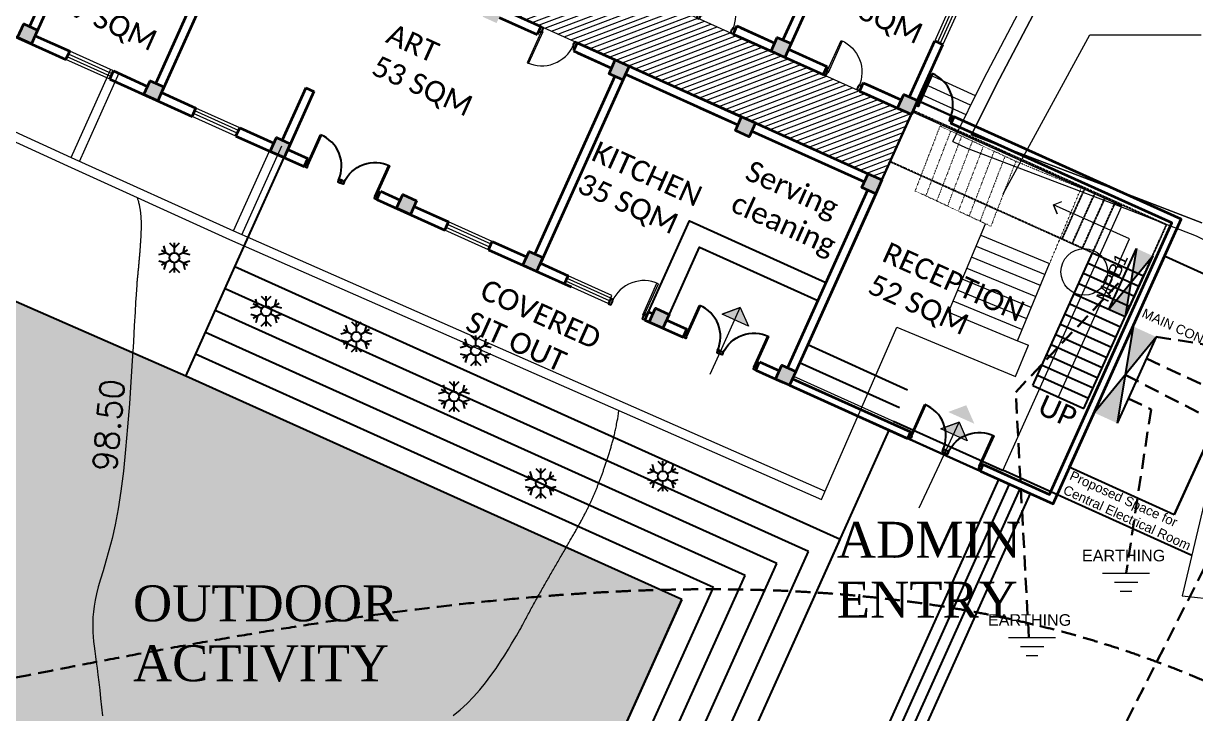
# Model space of a CAD drawing. Header units: inches. Extents: x 527934 to 2134587, y -408734 to 227304.
# Drawn here: x 701904 to 731264, y -149600 to -132314 of the extents above; entities that cross this region are included whole.
import ezdxf
from ezdxf.enums import TextEntityAlignment as Align

# ---------------------------------------------------------------- set-up
doc = ezdxf.new("R2010")
doc.units = ezdxf.units.IN
doc.header["$MEASUREMENT"] = 0
for name, pattern in [('ACAD_ISO07W100', [3.5, 0.5, -3]), ('CONTINU', [0]), ('DASHED', [0.75, 0.5, -0.25]), ('DOT2', [0.125, 0, -0.125]), ('HIDDEN', [0.375, 0.25, -0.125])]:
    doc.linetypes.add(name, pattern=pattern)
for name, color, linetype, lineweight in [('1 FOR ELEC', 3, 'Continuous', 30), ('5 DB BOXES', 3, 'Continuous', 25), ('boundary', 1, 'Continuous', 20), ('Cont_Annotation', 7, 'Continuous', 15), ('Contour', 3, 'Continuous', 5), ('dim', 253, 'Continuous', 9), ('door', 77, 'Continuous', 13), ('hatch', 250, 'Continuous', 5), ('K-ANO-Text', 250, 'Continuous', 15), ('K-ANO-Text @ 350', 250, 'Continuous', 15), ('Miscellaneous', 7, 'Continuous', 15), ('NEW BLOCKS', 12, 'Continuous', 30), ('partition wall', 5, 'Continuous', 20), ('sill', 253, 'Continuous', 13), ('wall - brick', 30, 'Continuous', 35), ('window', 1, 'Continuous', 15)]:
    doc.layers.add(name, color=color, linetype=linetype, lineweight=lineweight)
doc.layers.add('kpl_dessin fin', color=3, linetype='CONTINU')
doc.layers.add('Tree', color=3, linetype='Continuous')
doc.styles.add('1.5MM TEXT', font='calibri.ttf', dxfattribs={"height": 1.5})
doc.styles.add('2MM TEXT', font='calibri.ttf', dxfattribs={"height": 2})
doc.styles.add('arial', font='arial.ttf')
doc.styles.add('romans', font='romans.shx')
doc.styles.get("Standard").update_dxf_attribs({"font": 'arial.ttf'})
doc.dimstyles.new('2MM DIM', dxfattribs={"dimtxt": 2, "dimasz": 1.5, "dimexe": 1.5, "dimexo": 0, "dimgap": 0.5, "dimtad": 1, "dimdec": 0, "dimzin": 0, "dimdsep": 46, "dimtxsty": '2MM TEXT', "dimblk": 'OBLIQUE', "dimcen": 0.09, "dimdle": 2, "dimclrd": 256, "dimclre": 256, "dimclrt": 7, "dimadec": 0, "dimazin": 0, "dimtfac": 1, "dimtdec": 0, "dimtofl": 0, "dimtmove": 1, "dimatfit": 3, "dimfxl": 5, "dimtolj": 1, "dimtzin": 0, "dimlwd": -1, "dimlwe": -1, "dimarcsym": 0})

# ---------------------------------------------------------------- blocks, each defined once
blk = doc.blocks.new('Tree')
for p, q in [((-0.433, 0.25), (-0.525, 0.592)), ((-0.25, 0.75), (0, 0.5)), ((0, 0.25), (0, 0.75)), ((0, 0.5), (0.25, 0.75)), ((0.433, 0.25), (0.525, 0.592)), ((-0.775, 0.158), (-0.433, 0.25)), ((-0.65, 0.375), (-0.217, 0.125)), ((0.65, 0.375), (0.217, 0.125)), ((0.433, 0.25), (0.775, 0.158)), ((-0.775, -0.158), (-0.433, -0.25)), ((-0.217, -0.125), (-0.65, -0.375)), ((-0.433, -0.25), (-0.525, -0.592)), ((-0.25, -0.75), (0, -0.5)), ((0, -0.75), (0, -0.25)), ((0, -0.5), (0.25, -0.75)), ((0.217, -0.125), (0.65, -0.375)), ((0.433, -0.25), (0.775, -0.158)), ((0.433, -0.25), (0.525, -0.592))]:
    blk.add_line(p, q)
blk.add_circle((0, 0), 0.25)
blk = doc.blocks.new('_Oblique')
at = {"color": 0, "linetype": 'ByBlock', "lineweight": -2}
blk.add_line((-0.5, -0.5), (0.5, 0.5), dxfattribs=at)
blk = doc.blocks.new('*D84')
at = {"linetype": 'DOT2', "ltscale": 0.5, "transparency": 16777216}
for p, q in [((721552, -140360), (721552, -140360)), ((724052, -141489), (724052, -141489))]:
    blk.add_line(p, q, dxfattribs=at)
at = {"ltscale": 0.5, "transparency": 16777216}
blk.add_line((721552, -140360), (724052, -141489), dxfattribs=at)
at = {"layer": 'Defpoints', "color": 0, "ltscale": 0.5, "transparency": 16777216}
for p in [(721195, -141149), (724052, -141489), (723695, -142279)]:
    blk.add_point(p, dxfattribs=at)
at = {"ltscale": 0.5, "transparency": 16777216, "xscale": 0.015, "yscale": 0.015, "zscale": 0.015}
for p, rotation in [((721552, -140360), 155.6877460990055), ((724052, -141489), 335.6877460990054)]:
    blk.add_blockref('_Oblique', p, dxfattribs=dict(at, rotation=rotation))
at = {"color": 7, "ltscale": 0.5, "transparency": 16777216, "insert": (722802, -140923), "char_height": 2, "attachment_point": 5, "rotation": 335.6877, "style": '2MM TEXT'}
blk.add_mtext('\\A1;2743', dxfattribs=at)
blk = doc.blocks.new('*D85')
at = {"linetype": 'DOT2', "ltscale": 0.5, "transparency": 16777216}
for p, q in [((721346, -140815), (721346, -140815)), ((723847, -141942), (723847, -141941))]:
    blk.add_line(p, q, dxfattribs=at)
at = {"ltscale": 0.5, "transparency": 16777216}
blk.add_line((723847, -141942), (721346, -140815), dxfattribs=at)
at = {"layer": 'Defpoints', "color": 0, "ltscale": 0.5, "transparency": 16777216}
for p in [(721346, -140815), (721194, -141152), (723695, -142279)]:
    blk.add_point(p, dxfattribs=at)
at = {"ltscale": 0.5, "transparency": 16777216, "xscale": 0.015, "yscale": 0.015, "zscale": 0.015}
for p, rotation in [((721346, -140815), 155.7595136424966), ((723847, -141942), 335.7595136424967)]:
    blk.add_blockref('_Oblique', p, dxfattribs=dict(at, rotation=rotation))
at = {"color": 7, "ltscale": 0.5, "transparency": 16777216, "insert": (722597, -141377), "char_height": 2, "attachment_point": 5, "rotation": 335.7595, "style": '2MM TEXT'}
blk.add_mtext('\\A1;2743', dxfattribs=at)
blk = doc.blocks.new('Dd1')
at = {"layer": 'door'}
for p, q in [((6330587, 14339), (6330587, 13509)), ((6330599, 14377), (6330625, 14377)), ((6330625, 14377), (6330625, 13510))]:
    blk.add_line(p, q, dxfattribs=at)
at = {"layer": 'door', "lineweight": 25}
for points in [[(6330599, 14377), (6330587, 14377), (6330587, 14339), (6330524, 14339), (6330524, 14479), (6330587, 14479)], [(6331449, 14377), (6331461, 14377), (6331461, 14339), (6331524, 14339), (6331524, 14479), (6331461, 14479)]]:
    blk.add_lwpolyline(points, close=True, dxfattribs=at)
at = {"layer": 'door'}
blk.add_arc((6330593, 14377), 868, 269.6039, 0, dxfattribs=at)
blk = doc.blocks.new('d1')
at = {"ltscale": 0.5}
for p, q in [((629553.785, 3057318.347), (629554.514, 3057317.91)), ((629553.798, 3057318.368), (629554.527, 3057317.932))]:
    blk.add_line(p, q, dxfattribs=at)
for points in [[(629553.781, 3057318.437), (629553.845, 3057318.398), (629553.819, 3057318.355), (629553.798, 3057318.368), (629553.785, 3057318.347), (629553.742, 3057318.372)], [(629553.267, 3057317.579), (629553.332, 3057317.54), (629553.357, 3057317.583), (629553.336, 3057317.596), (629553.349, 3057317.617), (629553.306, 3057317.643)]]:
    blk.add_lwpolyline(points, close=True, dxfattribs=at)
blk.add_arc((629553.785, 3057318.347), 0.85, 239.1059, 330.7913, dxfattribs=at)
blk = doc.blocks.new('bldg1')
h = blk.add_hatch()
h.set_pattern_fill('ANSI31', color=256, scale=10, angle=-90)
h.set_pattern_definition([(315, (2526338.6844, 3746828.4121), (0.8838834765, 0.8838834765), [])])
h.paths.add_polyline_path([(2556745, 3367289), (2556745, 3367669), (2556365, 3367669), (2556365, 3367289)])
h.paths.add_polyline_path([(2556745, 3372549), (2556745, 3372929), (2556365, 3372929), (2556365, 3372549)])
h.paths.add_polyline_path([(2556745, 3374729), (2556745, 3375109), (2556365, 3375109), (2556365, 3374729)])
h.paths.add_polyline_path([(2556745, 3379989), (2556745, 3380369), (2556365, 3380369), (2556365, 3379989)])
h.paths.add_polyline_path([(2553270, 3379989), (2553270, 3380369), (2552890, 3380369), (2552890, 3379989)])
h.paths.add_polyline_path([(2553270, 3374729), (2553270, 3375109), (2552890, 3375109), (2552890, 3374729)])
h.paths.add_polyline_path([(2553270, 3372549), (2553270, 3372929), (2552890, 3372929), (2552890, 3372549)])
h.paths.add_polyline_path([(2553270, 3367289), (2553270, 3367669), (2552890, 3367669), (2552890, 3367289)])
h.paths.add_polyline_path([(2549800, 3386439), (2549800, 3386819), (2549420, 3386819), (2549420, 3386439)])
h.paths.add_polyline_path([(2549800, 3381589), (2549800, 3381969), (2549420, 3381969), (2549420, 3381589)])
h.paths.add_polyline_path([(2549800, 3379989), (2549800, 3380369), (2549420, 3380369), (2549420, 3379989)])
h.paths.add_polyline_path([(2549800, 3374729), (2549800, 3375109), (2549420, 3375109), (2549420, 3374729)])
h.paths.add_polyline_path([(2549800, 3372549), (2549800, 3372929), (2549420, 3372929), (2549420, 3372549)])
h.paths.add_polyline_path([(2549800, 3367289), (2549800, 3367669), (2549420, 3367669), (2549420, 3367289)])
h.paths.add_polyline_path([(2546330, 3386439), (2546330, 3386819), (2545950, 3386819), (2545950, 3386439)])
h.paths.add_polyline_path([(2546330, 3379989), (2546330, 3380328), (2546330, 3380369), (2545950, 3380369), (2545950, 3379989)])
h.paths.add_polyline_path([(2546330, 3374729), (2546330, 3375109), (2545950, 3375109), (2545950, 3374729)])
h.paths.add_polyline_path([(2546330, 3372549), (2546330, 3372929), (2545950, 3372929), (2545950, 3372549)])
h.paths.add_polyline_path([(2546330, 3367289), (2546330, 3367669), (2545950, 3367669), (2545950, 3367289)])
h.paths.add_polyline_path([(2542860, 3367289), (2542860, 3367669), (2542480, 3367669), (2542480, 3367289)])
h.paths.add_polyline_path([(2542860, 3372549), (2542860, 3372929), (2542480, 3372929), (2542480, 3372549)])
h.paths.add_polyline_path([(2542860, 3374729), (2542860, 3375109), (2542480, 3375109), (2542480, 3374729)])
h.paths.add_polyline_path([(2542860, 3379989), (2542860, 3380369), (2542480, 3380369), (2542480, 3379989)])
h.paths.add_polyline_path([(2542860, 3386439), (2542860, 3386819), (2542480, 3386819), (2542480, 3386439)])
h.paths.add_polyline_path([(2539390, 3386439), (2539390, 3386819), (2539010, 3386819), (2539010, 3386439)])
h.paths.add_polyline_path([(2539390, 3381589), (2539390, 3381969), (2539010, 3381969), (2539010, 3381589)])
h.paths.add_polyline_path([(2539390, 3379989), (2539390, 3380369), (2539010, 3380369), (2539010, 3379989)])
h.paths.add_polyline_path([(2539390, 3374729), (2539390, 3375109), (2539010, 3375109), (2539010, 3374729)])
h.paths.add_polyline_path([(2539390, 3367289), (2539390, 3367669), (2539010, 3367669), (2539010, 3367289)])
h.paths.add_polyline_path([(2539390, 3372549), (2539390, 3372929), (2539010, 3372929), (2539010, 3372549)])
h.paths.add_polyline_path([(2535920, 3367289), (2535920, 3367669), (2535540, 3367669), (2535540, 3367289)])
h.paths.add_polyline_path([(2535920, 3372549), (2535920, 3372929), (2535540, 3372929), (2535540, 3372549)])
h.paths.add_polyline_path([(2535920, 3374729), (2535920, 3375109), (2535540, 3375109), (2535540, 3374729)])
h.paths.add_polyline_path([(2535920, 3379989), (2535920, 3380369), (2535540, 3380369), (2535540, 3379989)])
h.paths.add_polyline_path([(2532450, 3379989), (2532450, 3380369), (2532070, 3380369), (2532070, 3379989)])
h.paths.add_polyline_path([(2532450, 3374729), (2532450, 3375109), (2532070, 3375109), (2532070, 3374729)])
h.paths.add_polyline_path([(2532450, 3372549), (2532450, 3372929), (2532070, 3372929), (2532070, 3372549)])
h.paths.add_polyline_path([(2532450, 3367289), (2532450, 3367669), (2532070, 3367669), (2532070, 3367289)])
h.paths.add_polyline_path([(2528980, 3367289), (2528980, 3367669), (2528600, 3367669), (2528600, 3367289)])
h.paths.add_polyline_path([(2528980, 3372549), (2528980, 3372929), (2528600, 3372929), (2528600, 3372549)])
h.paths.add_polyline_path([(2528980, 3374729), (2528980, 3375109), (2528600, 3375109), (2528600, 3374729)])
h.paths.add_polyline_path([(2528980, 3379989), (2528980, 3380369), (2528600, 3380369), (2528600, 3379989)])
at = {"ltscale": 0.5}
h = blk.add_hatch(color=256, dxfattribs=at)
h.paths.add_polyline_path([(2554820, 3368560), (2554820, 3368219), (2555197, 3368219)])
h.paths.add_polyline_path([(2554820, 3368560), (2554795, 3368534), (2554799, 3368219), (2554820, 3368219)])
h.paths.add_polyline_path([(2554795, 3368534), (2554476, 3368219), (2554799, 3368219)])
h = blk.add_hatch(color=256, dxfattribs=at)
h.paths.add_polyline_path([(2560988, 3368651), (2560988, 3368310), (2561365, 3368310)])
h.paths.add_polyline_path([(2560988, 3368651), (2560963, 3368625), (2560967, 3368310), (2560988, 3368310)])
h.paths.add_polyline_path([(2560963, 3368625), (2560644, 3368310), (2560967, 3368310)])
at = {"layer": 'hatch', "ltscale": 0.5}
h = blk.add_hatch(dxfattribs=at)
h.set_pattern_fill('ANSI31', color=256, scale=1000, style=0)
h.set_pattern_definition([(45, (2528825.24, 3372928.98), (-88.38835, 88.38835), [])])
h.paths.add_polyline_path([(2528825, 3372929), (2556745, 3372929), (2556745, 3374729), (2528825, 3374729)])
for p, q in [((2559488, 3343298), (2559488, 3367289)), ((2559488, 3367289), (2559988, 3367289)), ((2561988, 3367289), (2562488, 3367289)), ((2562488, 3367289), (2562488, 3343298))]:
    blk.add_line(p, q)
for points in [[(2552770, 3367514), (2552770, 3370014), (2556520, 3370014)], [(2553270, 3367514), (2553270, 3369514), (2556520, 3369514)]]:
    blk.add_lwpolyline(points)
blk.add_line((2556745, 3373429), (2556745, 3374919), dxfattribs=at)
blk.add_lwpolyline([(2528825, 3372929), (2556745, 3372929), (2556745, 3374729), (2528825, 3374729)], close=True, dxfattribs=at)
at = {"layer": 'kpl_dessin fin', "linetype": 'DASHED', "ltscale": 10}
for p, q in [((2561468, 3373429), (2561468, 3374829)), ((2561748, 3373429), (2561748, 3374829)), ((2562028, 3373429), (2562028, 3374829)), ((2562308, 3373429), (2562308, 3374829))]:
    blk.add_line(p, q, dxfattribs=at)
at = {"layer": 'kpl_dessin fin', "ltscale": 0.5}
for p, q in [((2562308, 3373429), (2563708, 3373429)), ((2562308, 3373149), (2563708, 3373149)), ((2562308, 3372869), (2563708, 3372869)), ((2562308, 3372589), (2563708, 3372589)), ((2562308, 3372309), (2563708, 3372309)), ((2562308, 3372029), (2563708, 3372029)), ((2562308, 3371749), (2563708, 3371749)), ((2562308, 3371469), (2563708, 3371469)), ((2562308, 3371189), (2563708, 3371189)), ((2562308, 3370909), (2563708, 3370909)), ((2562308, 3370629), (2563708, 3370629)), ((2562308, 3370349), (2563708, 3370349)), ((2562308, 3370069), (2563708, 3370069)), ((2562308, 3369789), (2563708, 3369789)), ((2562489, 3367289), (2562489, 3346658)), ((2562489, 3367289), (2563359, 3367289)), ((2562779, 3367289), (2562779, 3346948)), ((2563069, 3367289), (2563069, 3347238)), ((2563359, 3367289), (2563359, 3347528)), ((2542860, 3361289), (2542860, 3364289)), ((2559488, 3364289), (2542860, 3364289)), ((2559488, 3347288), (2559488, 3364289)), ((2558888, 3363689), (2542860, 3363689)), ((2558888, 3347288), (2558888, 3363689)), ((2558288, 3363089), (2542860, 3363089)), ((2558288, 3347288), (2558288, 3363089)), ((2557688, 3362489), (2542860, 3362489)), ((2557688, 3347288), (2557688, 3362489)), ((2557088, 3361889), (2542860, 3361889)), ((2557088, 3347288), (2557088, 3361889)), ((2556488, 3361289), (2542860, 3361289)), ((2556488, 3347288), (2556488, 3361289))]:
    blk.add_line(p, q, dxfattribs=at)
at = {"layer": 'kpl_dessin fin', "linetype": 'DASHED', "ltscale": 10}
for points in [[(2563708, 3373429), (2563708, 3374829), (2556745, 3374829)], [(2562308, 3373429), (2556745, 3373429)]]:
    blk.add_lwpolyline(points, dxfattribs=at)
at = {"layer": 'kpl_dessin fin', "ltscale": 0.5}
for points in [[(2562308, 3369789), (2562308, 3373429)], [(2563708, 3369789), (2563708, 3373429)], [(2559488, 3364289), (2559488, 3364289), (2542860, 3364289), (2542860, 3367289)]]:
    blk.add_lwpolyline(points, dxfattribs=at)
at = {"layer": 'partition wall', "ltscale": 0.25}
for points in [[(2563008, 3369789), (2563008, 3373429), (2563008, 3374129), (2560920, 3374129), (2561092, 3373959), (2560920, 3374129), (2561077, 3374284)], [(2554820, 3366722), (2554820, 3367250), (2554820, 3368560), (2554476, 3368219), (2554820, 3368560), (2555197, 3368219), (2554476, 3368219)]]:
    blk.add_lwpolyline(points, dxfattribs=at)
at = {"layer": 'sill'}
for p, q in [((2556520, 3378449), (2556520, 3376649)), ((2556745, 3378449), (2556745, 3376649)), ((2538070, 3367514), (2536870, 3367514)), ((2541540, 3367514), (2540340, 3367514)), ((2548480, 3367514), (2547280, 3367514)), ((2551767, 3367514), (2550567, 3367514)), ((2551767, 3367289), (2551767, 3367514)), ((2538070, 3367289), (2536870, 3367289)), ((2541540, 3367289), (2540340, 3367289)), ((2548480, 3367289), (2547280, 3367289)), ((2551767, 3367289), (2550567, 3367289))]:
    blk.add_line(p, q, dxfattribs=at)
at = {"layer": 'wall - brick'}
for p, q in [((2553270, 3380328), (2553270, 3374729)), ((2553045, 3379989), (2553045, 3375109)), ((2556520, 3375109), (2556520, 3376649)), ((2556520, 3376649), (2556745, 3376649)), ((2556745, 3375109), (2556745, 3376649)), ((2551845, 3374954), (2552890, 3374954)), ((2551845, 3374954), (2551845, 3374729)), ((2551955, 3374954), (2552890, 3374954)), ((2553270, 3374954), (2554318, 3374954)), ((2554318, 3374954), (2554318, 3374729)), ((2555318, 3374954), (2556365, 3374954)), ((2555318, 3374954), (2555318, 3374729)), ((2555428, 3374954), (2556365, 3374954)), ((2551845, 3374729), (2552890, 3374729)), ((2551955, 3374729), (2554318, 3374729)), ((2555318, 3374729), (2556365, 3374729)), ((2555428, 3374729), (2556550, 3374729)), ((2535920, 3372929), (2535920, 3367452)), ((2539390, 3372929), (2539390, 3367452)), ((2541545, 3372929), (2547375, 3372929)), ((2547375, 3372929), (2547375, 3372704)), ((2548375, 3372929), (2549421, 3372929)), ((2548375, 3372929), (2548375, 3372704)), ((2548485, 3372929), (2552891, 3372929)), ((2549800, 3372929), (2549800, 3367452)), ((2551845, 3372929), (2556365, 3372929)), ((2546330, 3372704), (2547375, 3372704)), ((2548375, 3372704), (2549422, 3372704)), ((2548485, 3372704), (2549420, 3372704)), ((2549800, 3372704), (2552892, 3372704)), ((2551845, 3372704), (2552890, 3372704)), ((2553270, 3372704), (2556365, 3372704)), ((2535695, 3372549), (2535695, 3367669)), ((2539165, 3372549), (2539165, 3367669)), ((2549575, 3372549), (2549575, 3367669)), ((2556520, 3372549), (2556520, 3367669)), ((2556745, 3372549), (2556745, 3367632)), ((2542635, 3369109), (2542635, 3367669)), ((2542635, 3369109), (2542860, 3369109)), ((2542860, 3369109), (2542860, 3367452)), ((2535920, 3367514), (2536870, 3367514)), ((2536870, 3367289), (2536870, 3367514)), ((2538070, 3367514), (2539010, 3367514)), ((2538070, 3367289), (2538070, 3367514)), ((2539390, 3367514), (2540340, 3367514)), ((2540340, 3367289), (2540340, 3367514)), ((2541540, 3367514), (2542480, 3367514)), ((2541540, 3367289), (2541540, 3367514)), ((2542860, 3367514), (2543410, 3367514)), ((2543410, 3367289), (2543410, 3367514)), ((2545410, 3367514), (2545950, 3367514)), ((2545410, 3367289), (2545410, 3367514)), ((2546330, 3367514), (2547280, 3367514)), ((2547280, 3367289), (2547280, 3367514)), ((2548480, 3367514), (2549420, 3367514)), ((2548480, 3367289), (2548480, 3367514)), ((2549800, 3367514), (2550567, 3367514)), ((2550567, 3367289), (2550567, 3367514)), ((2552770, 3367289), (2552770, 3367514)), ((2552770, 3367514), (2552890, 3367514)), ((2553270, 3367514), (2553820, 3367514)), ((2553820, 3367289), (2553820, 3367514)), ((2555820, 3367514), (2556365, 3367514)), ((2555820, 3367289), (2555820, 3367514)), ((2534600, 3367289), (2536870, 3367289)), ((2538070, 3367289), (2540340, 3367289)), ((2541540, 3367289), (2543410, 3367289)), ((2545410, 3367289), (2547280, 3367289)), ((2548480, 3367289), (2550750, 3367289)), ((2552770, 3367289), (2553820, 3367289)), ((2555820, 3367289), (2556550, 3367289))]:
    blk.add_line(p, q, dxfattribs=at)
for points in [[(2553270, 3375109), (2553270, 3374729), (2552890, 3374729), (2552890, 3375109)], [(2556745, 3375109), (2556745, 3374729), (2556365, 3374729), (2556365, 3375109)], [(2549800, 3372929), (2549800, 3372549), (2549420, 3372549), (2549420, 3372929)], [(2553270, 3372929), (2553270, 3372549), (2552890, 3372549), (2552890, 3372929)], [(2556745, 3372929), (2556745, 3372549), (2556365, 3372549), (2556365, 3372929)], [(2535920, 3367669), (2535920, 3367289), (2535540, 3367289), (2535540, 3367669)], [(2539390, 3367669), (2539390, 3367289), (2539010, 3367289), (2539010, 3367669)], [(2542860, 3367669), (2542860, 3367289), (2542480, 3367289), (2542480, 3367669)], [(2546330, 3367669), (2546330, 3367289), (2545950, 3367289), (2545950, 3367669)], [(2549800, 3367669), (2549800, 3367289), (2549420, 3367289), (2549420, 3367669)], [(2553270, 3367669), (2553270, 3367289), (2552890, 3367289), (2552890, 3367669)], [(2556745, 3367669), (2556745, 3367289), (2556365, 3367289), (2556365, 3367669)]]:
    blk.add_lwpolyline(points, close=True, dxfattribs=at)
for points in [[(2561988, 3367289), (2563988, 3367289), (2563988, 3375109), (2557745, 3375109)], [(2561988, 3367289), (2561988, 3367469), (2563808, 3367469), (2563808, 3374929), (2557745, 3374929), (2557745, 3375109)], [(2556745, 3367469), (2559988, 3367469), (2559988, 3367289)], [(2556745, 3367289), (2559988, 3367289)]]:
    blk.add_lwpolyline(points, dxfattribs=at)
at = {"layer": 'window'}
for p, q in [((2556595, 3378449), (2556595, 3376649)), ((2556670, 3378449), (2556670, 3376649)), ((2538070, 3367439), (2536870, 3367439)), ((2538070, 3367364), (2536870, 3367364)), ((2541540, 3367439), (2540340, 3367439)), ((2541540, 3367364), (2540340, 3367364)), ((2548480, 3367439), (2547280, 3367439)), ((2548480, 3367364), (2547280, 3367364)), ((2551767, 3367439), (2550567, 3367439)), ((2551767, 3367364), (2550567, 3367364))]:
    blk.add_line(p, q, dxfattribs=at)
at = {"layer": 'dim', "xscale": -1, "rotation": 180}
for p in [(-3779679, 3389208), (-3776206, 3389208)]:
    blk.add_blockref('Dd1', p, dxfattribs=at)
at = {"layer": 'dim'}
blk.add_blockref('Dd1', (-3783149, 3358450), dxfattribs=at)
at = {"layer": 'dim', "rotation": 180}
blk.add_blockref('Dd1', (8883294, 3381768), dxfattribs=at)
at = {"layer": 'kpl_dessin fin', "ltscale": 0.5}
for p, xscale, yscale, zscale, rotation in [((2949342989, 1032930619), 1000.000000000078, 1000.000000000078, 1000.000000000078, 120.894060112392), ((2949329654, 1032922932), 1000.000000000078, 1000.000000000078, 1000.000000000078, 120.894060112392), ((-2944240833, 1032922932), -1000.000000000078, 1000, 999.9999999999998, 239.105939887608), ((2949340064, 1032922932), 1000.000000000078, 1000.000000000078, 1000.000000000078, 120.894060112392), ((-2944230423, 1032922932), -1000.000000000078, 1000, 999.9999999999998, 239.105939887608), ((2949346232, 1032922984), 1000.000000000078, 1000.000000000078, 1000.000000000078, 120.894060112392), ((-2944224255, 1032922984), -1000.000000000078, 1000, 999.9999999999998, 239.105939887608)]:
    blk.add_blockref('d1', p, dxfattribs=dict(at, xscale=xscale, yscale=yscale, zscale=zscale, rotation=rotation))
at = {"layer": 'K-ANO-Text @ 350', "ltscale": 0.5, "char_height": 525, "attachment_point": 1, "style": '1.5MM TEXT'}
for s, insert in [('SICK\\PBAY\\P19 SQM', (2553500, 3378650)), ('Serving\\Pcleaning', (2553573, 3372059)), ('SEC.\\PSUPPORT\\PCLASS\\P19 SQM', (2536080, 3371493)), ('ART\\P53 SQM', (2543963, 3371493)), ('RECEPTION\\P52 SQM', (2557544, 3371602)), ('KITCHEN\\P35 SQM', (2549870, 3370917)), ('UP', (2562663, 3369715)), ('COVERED\\PSIT OUT', (2548739, 3366619))]:
    blk.add_mtext_dynamic_manual_height_columns(s, width=7548.85, gutter_width=3500, heights=[0], dxfattribs=dict(at, insert=insert))
blk = doc.blocks.new('panel')
at = {"layer": '5 DB BOXES'}
h = blk.add_hatch(color=2, dxfattribs=at)
h.paths.add_polyline_path([(217179.2, 240229.1), (217179.2, 240440.5), (216784, 240334.8)])
h.paths.add_polyline_path([(216784, 240334.8), (216493, 240412.6), (216493, 240257)])
h.paths.add_polyline_path([(216493, 240257), (216493, 240412.6), (216388.7, 240440.5), (216388.7, 240229.1)])
at = {"layer": '5 DB BOXES', "color": 2}
for p, q in [((216388.7, 240440.5), (217179.2, 240440.5)), ((216388.7, 240440.5), (217179.2, 240229.1)), ((217179.2, 240440.5), (216388.7, 240229.1)), ((217179.2, 240229.1), (216388.7, 240229.1))]:
    blk.add_line(p, q, dxfattribs=at)

msp = doc.modelspace()

# ---------------------------------------------------------------- hatches: boundary and pattern name
at = {"ltscale": 0.5}
h = msp.add_hatch(color=256, dxfattribs=at)
h.paths.add_polyline_path([(725344.2, -142303.5), (725199.7, -142611.9), (725540.7, -142771.6)])
h.paths.add_polyline_path([(725344.2, -142303.5), (725310.1, -142315.6), (725180.7, -142603), (725199.7, -142611.9)])
h.paths.add_polyline_path([(725310.1, -142315.6), (724887.8, -142465.9), (725180.7, -142603)])
at = {"layer": 'Tree', "ltscale": 0.5}
h = msp.add_hatch(dxfattribs=at)
h.set_pattern_fill('GRASS', color=256, scale=800, style=0)
h.set_pattern_definition([(90, (727800.17, -145638.66), (-565.6854, 565.6854), [150, -981.371]), (45, (727800.2, -145638.7), (-565.6854, 565.6854), [150, -650]), (135, (727800.2, -145638.7), (-565.6854, -565.6854), [150, -650])])
h.paths.add_polyline_path([(718395.2, -146742.3), (705968.7, -141147.1), (689043, -133735.3), (686589, -138160.7), (685494.3, -141047.4), (684669.8, -143103), (682947.2, -151200.9), (681842.7, -157845.8), (681224.5, -163121.4), (675694, -163294.3), (670735.6, -163442.3), (664063.2, -163717.7), (664011.8, -165547.9), (663897.9, -170016.6), (663877.8, -172112), (663707.3, -174273.9), (663216.7, -178412.3), (662999.8, -180487.9), (662539.8, -184450.7), (662211.8, -187619), (662003.5, -191088.4), (658727, -190623.3), (655946.1, -190266), (654389.1, -190018.5), (654330.2, -190180.2), (653012.5, -192144.1), (649060, -197199.3, 0.1657104), (648984.1, -197743.1), (649148.1, -198307.3), (649430.6, -199050.5), (649857, -199864), (650511.5, -200863.9), (650793, -200996), (651065, -201130.8), (651326.7, -201267.2), (651577.5, -201404.1), (651816.7, -201540.4), (652043.7, -201675.1), (652358.1, -201868.9), (652732.8, -202116.8), (653065.6, -202352.3), (653317.9, -202540.9), (653484, -202667.4), (653656.1, -202799.9), (653837.4, -202940.3), (654030.3, -203089.8), (654233.1, -203247), (654443, -203409.9), (654657.4, -203576.5), (654873.5, -203744.8), (655088.6, -203912.7), (655299.9, -204078.3), (655504.8, -204239.6), (655701.5, -204394.8), (655892.3, -204543.7), (656080.8, -204686.3), (656270.2, -204822.4), (656464, -204952.2), (656665.6, -205075.6), (656878.2, -205192.7), (657105.5, -205303.3), (657350.1, -205407.7), (657613, -205506.4), (657894.4, -205600.1), (658194.6, -205689.5), (658513.8, -205775.3), (658852.5, -205858.3), (659210.9, -205939.1), (659589.2, -206018.5), (659987.4, -206096.9), (660403.4, -206174.3), (660835, -206250.4), (661279.7, -206324.9), (661735.1, -206397.5), (662199, -206468), (662668.8, -206536), (663142.2, -206601.2), (663616.9, -206663.3), (664090.1, -206721.1), (664559.2, -206773.3), (665021.6, -206818.5), (665474.5, -206855.4), (665915.3, -206882.8), (666341.4, -206899.3), (666750, -206903.7), (667139, -206895.1), (667508.2, -206874.9), (667857.7, -206844.8), (668187.9, -206806.8), (668498.8, -206762.7), (668790.9, -206714.3), (669064.2, -206663.5), (669319.1, -206612.1), (669556, -206561.6), (669775.6, -206511.5), (669979, -206461.2), (670167.3, -206409.8), (670341.4, -206356.7), (670502.4, -206301.1), (670651.2, -206242.1), (670789, -206179.2), (670917, -206111), (671038.1, -206034.8), (671155.4, -205947.2), (671272.1, -205844.9), (671391.3, -205724.8), (671516.2, -205583.6), (671649.9, -205417.9), (671795.7, -205224.4), (671955.9, -205000.7), (672130.3, -204746.4), (672318.2, -204462.3), (672518.6, -204148.7), (672730.6, -203806.2), (672953.4, -203435.4), (673186, -203036.7), (673427.7, -202610.8), (673677.4, -202158.4), (673933.3, -201682.2), (674193.5, -201185.1), (674456.2, -200670), (674719.3, -200139.7), (674981.1, -199597.3), (675239.6, -199045.7), (675492.9, -198487.7), (675739.5, -197926), (675979.6, -197362.2), (676213.7, -196797.6), (676442.3, -196233.4), (676666.2, -195670.9), (676885.7, -195111.3), (677101.6, -194556.1), (677314.2, -194006.3), (677524.4, -193462.6), (677733, -192922.9), (677941, -192384), (678149.5, -191843.1), (678359.4, -191297.2), (678571.7, -190743.5), (678787.4, -190178.8), (679007.6, -189600.4), (679233.1, -189005.9), (679463.8, -188395.8), (679699.6, -187771.1), (679940.3, -187132.9), (680185.6, -186482.3), (680435.5, -185820.3), (680689.7, -185148.2), (680948, -184466.8), (681210.1, -183777.9), (681475.3, -183085.3), (681742.7, -182393.3), (682011.5, -181706.1), (682280.8, -181028.3), (682549.8, -180363.9), (682817.7, -179717.5), (683083.5, -179093.3), (683346.4, -178494.7), (683605.8, -177920.8), (683860.9, -177369.9), (684111, -176840.3), (684355.5, -176330.1), (684593.7, -175837.5), (684824.8, -175360.9), (685048.2, -174898.3), (685263.2, -174448.6), (685469.7, -174012.6), (685667.4, -173591.6), (685856.2, -173186.8), (686035.9, -172799.8), (686206.4, -172431.7), (686367.5, -172083.9), (686519, -171757.7), (686661.1, -171453.6), (686794.7, -171168.1), (686921.3, -170896.8), (687042.2, -170635.3), (687158.7, -170379.4), (687272.1, -170124.5), (687383.9, -169866.4), (687495.2, -169600.6), (687607.6, -169323), (687722.4, -169030.3), (687841.1, -168719.2), (687965.2, -168386.8), (688096.2, -168029.9), (688235.6, -167645.3), (688384.7, -167229.9), (688545.2, -166780.5), (688717.7, -166296.4), (688899.3, -165785.6), (689086.6, -165258.4), (689275.9, -164725.3), (689463.7, -164196.6), (689646.4, -163682.7), (689820.4, -163193.9), (689982.1, -162740.6), (690129, -162330.1), (690263.4, -161956.9), (690388.5, -161612.5), (690507.5, -161288.4), (690623.8, -160976), (690740.6, -160666.8), (690861.1, -160352.2), (690988.7, -160023.8), (691125.6, -159675.5), (691270.6, -159311.3), (691421.1, -158937.5), (691575, -158560.6), (691729.7, -158187.1), (691883.1, -157823.4), (692032.6, -157475.8), (692176.1, -157151), (692311.7, -156853.2), (692440.9, -156578.7), (692565.4, -156321.7), (692687.2, -156076.4), (692808.2, -155836.8), (692930.3, -155597.3), (693055.5, -155352), (693185.7, -155095), (693322.1, -154822.7), (693462.9, -154539.8), (693605.7, -154253), (693748.2, -153969.2), (693887.8, -153695.2), (694022.1, -153437.8), (694148.8, -153203.7), (694325.3, -152894.7), (694349.6, -152860.3), (692460.2, -152010), (693033.6, -150691.6), (695967.6, -151998.4), (712646.9, -159508.5)])

# ---------------------------------------------------------------- linework, layer by layer
at = {"layer": '1 FOR ELEC', "color": 2, "linetype": 'HIDDEN', "lineweight": 30, "ltscale": 1500}
for p, q in [((726758.5, -141547.5), (729443.2, -138710)), ((754543.5, -143934.7), (730280.6, -140166.7)), ((730033.4, -140710.2), (747641, -148899)), ((729501, -141114.7), (733015, -142926.5)), ((727089, -147699), (726758.5, -141547.5)), ((729579.9, -141706.8), (730149, -141983.5)), ((730149, -141983.5), (729525, -146086.5)), ((733015, -142926.5), (716444.2, -175668.7))]:
    msp.add_line(p, q, dxfattribs=at)
at = {"layer": '1 FOR ELEC', "color": 2, "ltscale": 400}
msp.add_line((733131, -139340.1), (730728.2, -144621), dxfattribs=at)
at = {"layer": '1 FOR ELEC', "color": 2, "linetype": 'HIDDEN', "lineweight": 30, "ltscale": 1500}
msp.add_spline([(749266.6, -155173), (738320.5, -152445), (733090.5, -149543), (699077.8, -149230.1)], degree=3, dxfattribs=at)
at = {"layer": '5 DB BOXES', "color": 2}
msp.add_lwpolyline([(730728.2, -144621), (728101.2, -143425.7), (730504, -138144.8), (733131, -139340.1)], dxfattribs=at)
at = {"layer": 'boundary', "ltscale": 0.25}
msp.add_lwpolyline([(731420.7, -137312.5), (729359.3, -136515.7), (725653.7, -135104.3), (726270.7, -133857.6), (731514.9, -123882.8), (727175.9, -121933.2), (725055.9, -120899.5), (721959.9, -119405.5), (717320.9, -117370.5), (718410.9, -115057.5), (716054.9, -114143.5), (713674.9, -113313.5), (711730.9, -112189.5, 0.2478176), (710996.9, -111972.5), (705584.9, -115070.5), (704662.9, -115375.5), (702853.9, -115968.5), (701172.9, -116321.5, 0.1863984)], format="xyb", dxfattribs=at)
at = {"layer": 'Contour'}
for points in [[(704752.9, -136675.1), (704764.3, -136713.5), (704774, -136747.4), (704782.2, -136777.2), (704789.2, -136803.4), (704795, -136826.7), (704800, -136847.6), (704804.3, -136866.6), (704808, -136884.2), (704811.4, -136900.9), (704814.6, -136916.9), (704817.5, -136932.3), (704820.2, -136947.2), (704822.6, -136961.7), (704824.9, -136975.9), (704827.1, -136990), (704829.1, -137004), (704831, -137018.1), (704832.9, -137032.2), (704834.6, -137046.4), (704836.2, -137060.7), (704837.8, -137075), (704839.2, -137089.4), (704840.6, -137103.9), (704841.9, -137118.5), (704843.1, -137133.1), (704844.2, -137147.9), (704845.2, -137162.7), (704846.2, -137177.7), (704847, -137192.7), (704847.8, -137207.9), (704848.5, -137223.2), (704849.1, -137238.5), (704849.7, -137254.1), (704850.1, -137269.7), (704850.5, -137285.4), (704850.8, -137301.3), (704851.1, -137317.3), (704851.2, -137333.5), (704851.3, -137349.8), (704851.3, -137366.2), (704851.3, -137382.8), (704851.2, -137399.5), (704851, -137416.4), (704850.7, -137433.5), (704850.4, -137450.7), (704850.1, -137468.1), (704849.6, -137485.7), (704849.1, -137503.4), (704848.5, -137521.4), (704847.9, -137539.5), (704847.2, -137557.8), (704846.5, -137576.2), (704845.7, -137594.9), (704844.8, -137613.8), (704843.9, -137632.8), (704843, -137652.1), (704842, -137671.5), (704840.9, -137691.2), (704839.8, -137711), (704838.6, -137731.1), (704837.4, -137751.3), (704836.2, -137771.8), (704834.8, -137792.4), (704833.5, -137813.2), (704832.1, -137834.2), (704830.6, -137855.3), (704829.2, -137876.7), (704827.6, -137898.2), (704826.1, -137919.8), (704824.4, -137941.7), (704822.8, -137963.7), (704821.1, -137985.9), (704819.4, -138008.2), (704817.6, -138030.6), (704815.8, -138053.3), (704813.9, -138076), (704812, -138098.9), (704810.1, -138122), (704808.2, -138145.1), (704806.2, -138168.4), (704804.2, -138191.9), (704802.1, -138215.4), (704800.1, -138239.1), (704797.9, -138262.9), (704795.8, -138286.8), (704793.6, -138310.8), (704791.4, -138334.9), (704789.2, -138359.1), (704787, -138383.4), (704784.7, -138407.8), (704782.4, -138432.3), (704780.1, -138456.9), (704777.8, -138481.6), (704775.4, -138506.4), (704773, -138531.2), (704770.6, -138556.1), (704768.2, -138581.1), (704765.7, -138606.1), (704763.3, -138631.2), (704760.8, -138656.4), (704758.3, -138681.6), (704755.8, -138706.9), (704753.3, -138732.2), (704750.7, -138757.6), (704748.1, -138784.8), (704744.9, -138822.8), (704740.5, -138882.2), (704734.4, -138973.9), (704726.1, -139108.5), (704714.9, -139296.7), (704700.3, -139549.4), (704681.7, -139877.1), (704658.7, -140285.8), (704630.8, -140762.3), (704597.7, -141288.3), (704559.2, -141845.9), (704515, -142416.8), (704464.7, -142982.9), (704408, -143526.3), (704344.6, -144028.6), (704274.7, -144475.8), (704200.1, -144869.6), (704123, -145215.5), (704045.7, -145519.1), (703970.4, -145786.1), (703899.4, -146022), (703834.9, -146232.4), (703779.3, -146423), (703734.1, -146598.7), (703699.1, -146761.6), (703673.1, -146913.4), (703655.2, -147055.5), (703644.3, -147189.5), (703639.6, -147316.9), (703640.1, -147439.3), (703644.6, -147558.2), (703652.4, -147675.3), (703663.1, -147792.7), (703676.3, -147912.8), (703691.7, -148037.8), (703709.2, -148170.1), (703728.2, -148311.9), (703748.7, -148465.6), (703770.3, -148633.5), (703792.6, -148817), (703815.2, -149014), (703837.8, -149221.8), (703859.7, -149437.4), (703880.7, -149657.9)], [(712667.4, -149652.8), (712846.1, -149503.5), (713016.4, -149346.7), (713178.7, -149181.7), (713333.1, -149008.1), (713478.9, -148829), (713615.5, -148648.2), (713742, -148469.8), (713857.8, -148297.4), (713962.1, -148135.1), (714054.2, -147986.7), (714133.3, -147856.1), (714199.1, -147746.1), (714253, -147655), (714296.5, -147580.1), (714331.5, -147518.7), (714359.8, -147468.1), (714382.9, -147425.5), (714402.8, -147388.2), (714421, -147353.6), (714439, -147319.3), (714457.2, -147284.9), (714475.5, -147250.3), (714493.9, -147215.7), (714512.4, -147181), (714531, -147146.2), (714549.8, -147111.3), (714568.6, -147076.3), (714587.6, -147041.3), (714606.6, -147006.2), (714625.8, -146971), (714645, -146935.9), (714664.3, -146900.6), (714683.7, -146865.4), (714703.2, -146830.1), (714722.8, -146794.8), (714742.4, -146759.5), (714762.1, -146724.1), (714781.8, -146688.8), (714801.6, -146653.5), (714821.4, -146618.2), (714841.3, -146582.9), (714861.2, -146547.6), (714881.1, -146512.4), (714901, -146477.2), (714921, -146442), (714941, -146406.9), (714960.9, -146371.9), (714980.9, -146336.9), (715000.9, -146302), (715020.8, -146267.2), (715040.7, -146232.4), (715060.7, -146197.8), (715080.5, -146163.2), (715100.4, -146128.7), (715120.2, -146094.4), (715139.9, -146060.2), (715159.6, -146026.1), (715179.3, -145992.1), (715198.9, -145958.3), (715218.4, -145924.6), (715237.8, -145891), (715257.2, -145857.6), (715276.5, -145824.4), (715295.6, -145791.3), (715314.7, -145758.4), (715333.7, -145725.7), (715352.6, -145693.2), (715371.4, -145660.9), (715390, -145628.8), (715408.5, -145596.9), (715426.9, -145565.2), (715445.2, -145533.7), (715463.3, -145502.5), (715481.2, -145471.4), (715499, -145440.7), (715516.7, -145410.1), (715534.2, -145379.9), (715551.5, -145349.8), (715568.6, -145320.1), (715585.6, -145290.6), (715602.4, -145261.4), (715619, -145232.5), (715635.3, -145203.9), (715651.5, -145175.6), (715667.5, -145147.5), (715683.3, -145119.8), (715698.8, -145092.4), (715714.1, -145065.3), (715729.2, -145038.6), (715744.1, -145012.1), (715758.8, -144986), (715773.2, -144960.2), (715787.4, -144934.8), (715801.3, -144909.6), (715815, -144884.8), (715828.5, -144860.2), (715841.8, -144836), (715854.9, -144812.1), (715867.7, -144788.4), (715880.4, -144765.1), (715892.8, -144741.9), (715905, -144719.1), (715917.1, -144696.5), (715928.9, -144674.2), (715940.5, -144652.1), (715952, -144630.2), (715963.3, -144608.5), (715974.4, -144587.1), (715985.3, -144565.8), (715996.1, -144544.8), (716006.7, -144523.9), (716017.1, -144503.2), (716027.4, -144482.7), (716037.6, -144462.3), (716047.6, -144442.1), (716057.5, -144422), (716067.2, -144402), (716076.8, -144382.2), (716086.3, -144362.4), (716095.6, -144342.8), (716104.9, -144323.3), (716114, -144303.8), (716123, -144284.5), (716131.9, -144265.2), (716140.7, -144245.9), (716149.4, -144226.7), (716158.1, -144207.6), (716166.6, -144188.5), (716175.1, -144169.4), (716183.5, -144150.3), (716191.8, -144131.2), (716200, -144112.2), (716208.2, -144093.1), (716216.4, -144074), (716224.5, -144054.8), (716232.5, -144035.7), (716240.5, -144016.4), (716248.4, -143997.2), (716256.3, -143977.8), (716264.2, -143958.4), (716272.1, -143938.9), (716279.9, -143919.3), (716287.7, -143899.6), (716295.5, -143879.9), (716303.3, -143859.9), (716311.1, -143839.9), (716318.9, -143819.7), (716326.7, -143799.4), (716334.6, -143778.9), (716342.4, -143758.3), (716350.2, -143737.5), (716358.1, -143716.6), (716366, -143695.4), (716373.9, -143674.1), (716381.8, -143652.6), (716389.8, -143630.9), (716397.8, -143609), (716405.8, -143586.9), (716413.9, -143564.6), (716421.9, -143542.1), (716430, -143519.4), (716438.1, -143496.6), (716446.3, -143473.5), (716454.4, -143450.3), (716462.5, -143426.9), (716470.7, -143403.3), (716478.9, -143379.6), (716487, -143355.7), (716495.2, -143331.6), (716503.3, -143307.4), (716511.5, -143283), (716519.6, -143258.5), (716527.7, -143233.8), (716535.8, -143209), (716543.8, -143184), (716551.9, -143158.9), (716559.9, -143133.7), (716567.8, -143108.3), (716575.8, -143082.9), (716583.6, -143057.3), (716591.5, -143031.6), (716599.3, -143005.8), (716607, -142979.9), (716614.7, -142953.8), (716622.3, -142927.7), (716629.8, -142901.5), (716637.3, -142875.2), (716644.7, -142848.8), (716652, -142822.4), (716659.3, -142795.8), (716666.5, -142769.2), (716673.6, -142742.5), (716680.6, -142715.8), (716687.5, -142689), (716694.3, -142662.1), (716701, -142635.2), (716707.7, -142608), (716714.3, -142580.3), (716720.9, -142551.9), (716727.6, -142522.7), (716734.4, -142492.3), (716741.4, -142460.7), (716748.4, -142427.5), (716755.7, -142392.5), (716763.4, -142354.6), (716771.4, -142313), (716780, -142266.5), (716789.2, -142214), (716799.1, -142154.6), (716809.9, -142087.1), (716821.6, -142010.5)]]:
    msp.add_lwpolyline(points, dxfattribs=at)
at = {"layer": 'Defpoints', "ltscale": 0.5}
msp.add_lwpolyline([(723695.1, -142278.7), (726432.3, -143506.1)], dxfattribs=at)
at = {"layer": 'dim', "color": 2}
for p, q in [((728937.5, -146086.5), (730112.5, -146086.5)), ((729231.2, -146311.5), (729818.8, -146311.5)), ((729378.1, -146536.5), (729671.9, -146536.5)), ((726582.5, -147699), (727757.5, -147699)), ((726876.2, -147924), (727463.8, -147924)), ((727023.1, -148149), (727316.9, -148149))]:
    msp.add_line(p, q, dxfattribs=at)
at = {"layer": 'kpl_dessin fin', "ltscale": 0.5}
msp.add_line((731169.3, -145639), (726436.7, -143508.1), dxfattribs=at)
at = {"layer": 'Miscellaneous', "ltscale": 0.25}
for p, q in [((725631, -134361.1), (724495, -133843.4)), ((725748.5, -134123.6), (724604, -133602.1)), ((725517.9, -134600.5), (724386, -134084.7)), ((725074.9, -139546.5), (726001.4, -137332.3)), ((725882.9, -137615.5), (727608.9, -138329.5)), ((725767.5, -137891.4), (727493.5, -138605.4)), ((727378, -138881.2), (725652, -138167.2)), ((725536.6, -138443.1), (727262.6, -139157.1)), ((726800.9, -140260.5), (727608.9, -138329.5)), ((727147.2, -139432.9), (725421.2, -138718.9)), ((725305.8, -138994.8), (727031.8, -139708.8)), ((726916.3, -139984.6), (725190.3, -139270.6)), ((725074.9, -139546.5), (726800.9, -140260.5)), ((721890.9, -144239.5), (723783.9, -139918.5)), ((723783.9, -139918.5), (726752.9, -141158.5)), ((726800.9, -140260.5), (727079.4, -140376.8)), ((726752.9, -141158.5), (727079.4, -140376.8))]:
    msp.add_line(p, q, dxfattribs=at)
at = {"layer": 'Miscellaneous', "linetype": 'ACAD_ISO07W100', "ltscale": 0.15}
for p, q in [((724509.2, -136636.1), (725134.2, -135011.1)), ((726761.9, -135770.5), (724862.9, -134884.5)), ((725405.5, -135137.6), (724780.5, -136762.6)), ((725051.8, -136889.2), (725676.8, -135264.2)), ((725948, -135390.8), (725323, -137015.8)), ((725594.3, -137142.4), (726219.3, -135517.4)), ((726490.6, -135643.9), (725865.6, -137268.9)), ((728397.9, -136444.5), (726761.9, -135770.5)), ((726136.9, -137395.5), (724237.9, -136509.5))]:
    msp.add_line(p, q, dxfattribs=at)
at = {"layer": 'Miscellaneous', "ltscale": 0.25}
msp.add_lwpolyline([(726449.4, -136583), (728620.3, -132601.3), (731405.6, -132601.3)], dxfattribs=at)
at = {"layer": 'Miscellaneous', "linetype": 'ACAD_ISO07W100', "ltscale": 0.15}
for points in [[(724862.9, -134884.5), (724237.9, -136509.5)], [(726761.9, -135770.5), (726136.9, -137395.5)], [(727608.9, -138329.5), (728397.9, -136444.5)]]:
    msp.add_lwpolyline(points, dxfattribs=at)
at = {"layer": 'Miscellaneous', "ltscale": 0.25}
msp.add_circle((728475.9, -138537), 584.5, dxfattribs=at)
at = {"layer": 'NEW BLOCKS', "ltscale": 0.5}
msp.add_lwpolyline([(724303.5, -134246.3), (730907.9, -137220), (727697.3, -144350.5), (721092.9, -141376.8)], close=True, dxfattribs=at)
at = {"layer": 'partition wall', "ltscale": 0.25}
for p, q in [((703098.3, -135674.8), (704095.9, -133458)), ((703307.9, -135769.5), (704305.6, -133552.4)), ((707164.3, -137512.7), (708165, -135289.2)), ((707374.8, -137605.3), (708374.7, -135383.5))]:
    msp.add_line(p, q, dxfattribs=at)
msp.add_lwpolyline([(701172.9, -116321.5), (702853.9, -115968.5), (704662.9, -115375.5), (705584.9, -115070.5), (710996.9, -111972.5, -0.2478176), (711730.9, -112189.5), (713674.9, -113313.5), (716054.9, -114143.5), (718410.9, -115057.5), (717320.9, -117370.5), (721959.9, -119405.5), (725055.9, -120899.5), (727175.9, -121933.2), (731514.9, -123882.8), (726270.7, -133857.6), (725653.7, -135104.3), (729359.3, -136515.7), (731420.7, -137312.5)], format="xyb", dxfattribs=at)
for points in [[(725180.9, -135270.5), (725958.9, -133698.5), (731031.9, -124049.5), (727025.9, -122249.5), (725023.9, -121248.5)], [(695290.9, -129495.5), (694291.9, -131886.5), (703003.9, -135884.5), (707069.9, -137722.5), (721890.9, -144239.5)], [(695500.7, -129589.9), (694589.8, -131770.1), (703099.2, -135675.2), (707163.6, -137512.4), (721983.5, -144029)], [(721193.9, -141152.5), (726434.8, -143512.3), (729414.2, -136895.3), (724180.9, -134538.9), (721193.9, -141152.5)], [(725180.9, -135270.5), (725518.9, -135427.5), (729233.9, -136842.5), (731277.9, -137632.5), (731623.9, -137808.5)], [(732417.9, -141342.5), (731599.9, -143835.5), (730926.9, -146648.5), (733399.9, -146920.5), (735113.3, -147041.7)], [(724340.7, -144446.8), (724789.1, -143489), (725344.2, -142303.5), (724887.8, -142465.9), (725344.2, -142303.5), (725540.7, -142771.6), (724887.8, -142465.9)]]:
    msp.add_lwpolyline(points, dxfattribs=at)
at = {"layer": 'Tree', "ltscale": 0.5}
for points in [[(718395.2, -146742.3), (705968.7, -141147.1), (689043, -133735.3)], [(718395.2, -146742.3), (712646.9, -159508.5), (695967.6, -151998.4), (693033.6, -150691.6), (692460.2, -152010), (695372.5, -153320.7)]]:
    msp.add_lwpolyline(points, dxfattribs=at)

# ---------------------------------------------------------------- block references
at = {"rotation": 335.7595136373062}
msp.add_blockref('bldg1', (-2992724, -2162056.3), dxfattribs=at)
at = {"layer": '5 DB BOXES', "color": 2}
for p, xscale, yscale, zscale, rotation in [((1000489.3, -762192.9), 2.09999999999449, 2.099999999991269, 2.1, 65.53407147332108), ((1116420.2, -1031675.5), 2.999999999988345, 2.999999999989086, 3, 65.5340714732882)]:
    msp.add_blockref('panel', p, dxfattribs=dict(at, xscale=xscale, yscale=yscale, zscale=zscale, rotation=rotation))
at = {"layer": 'Tree', "xscale": 500, "yscale": 500, "zscale": 500, "rotation": 359.9999999999867}
for p in [(705684.9, -138181.5), (707983.9, -139520.5), (710242.9, -140166.5), (713233.9, -140509.5), (712690.9, -141659.5), (714862.9, -143833.5), (717920.9, -143656.5)]:
    msp.add_blockref('Tree', p, dxfattribs=at)

# ---------------------------------------------------------------- texts
at = {"layer": '5 DB BOXES', "color": 2, "attachment_point": 1}
for s, insert, char_height, width, rotation in [('MPB1', (728761, -139185.6), 330.75, 6508.455, 65.53407), ('\\pt1200;MAIN CONTROL PANEL', (729995.9, -139441.5), 236.25, 4648.896, 335.53407), ('\\pt1200;Proposed Space for \\PCentral Electrical Room', (728185.7, -143510.9), 236.25, 4648.896, 335.53407)]:
    msp.add_mtext(s, dxfattribs=dict(at, insert=insert, char_height=char_height, width=width, rotation=rotation))
at = {"layer": '5 DB BOXES', "char_height": 289.18, "width": 140333.852, "attachment_point": 2, "style": 'arial'}
for insert in [(729462.5, -145499), (727107.5, -147111.5)]:
    msp.add_mtext('{\\C2;EARTHING}', dxfattribs=dict(at, insert=insert))
at = {"layer": 'Cont_Annotation', "ltscale": 0.25, "style": 'romans'}
msp.add_text('98.50', height=600, rotation=84.72319, dxfattribs=at).set_placement((704515, -142416.8, 98500), align=Align.BOTTOM_CENTER)
at = {"layer": 'K-ANO-Text', "ltscale": 0.5, "char_height": 900, "attachment_point": 1, "style": '1.5MM TEXT'}
for s, insert in [('\\pi1487;{\\fTimes New Roman|b0|i0|c0|p18;ADMIN\\PENTRY}', (720794.1, -144797.4)), ('\\pi1487;{\\fTimes New Roman|b0|i0|c0|p18;OUTDOOR\\PACTIVITY}', (703161.4, -146389.3))]:
    msp.add_mtext_dynamic_manual_height_columns(s, width=7548.854, gutter_width=3500, heights=[0], dxfattribs=dict(at, insert=insert))

# ---------------------------------------------------------------- dimensions: what is measured, and where the dimension line sits
at = {"ltscale": 0.5}
for p1, p2, distance, picture, middle in [((721195.3, -141149.4), (723695.1, -142278.7), 866.7, '*D84', (722802.4, -140923.2)), ((723695.1, -142278.7), (721193.9, -141152.5), -369.8, '*D85', (722596.7, -141377.5))]:
    dim = msp.add_aligned_dim(p1=p1, p2=p2, distance=distance, dimstyle='2MM DIM', override={"dimscale": 0.01, "dimpost": '\\X', "dimfxlon": 1, "dimarcsym": 1}, dxfattribs=at)
    dim.commit()
    dim.dimension.update_dxf_attribs({"geometry": picture, "text_midpoint": middle})

doc.saveas('drawing.dxf')
